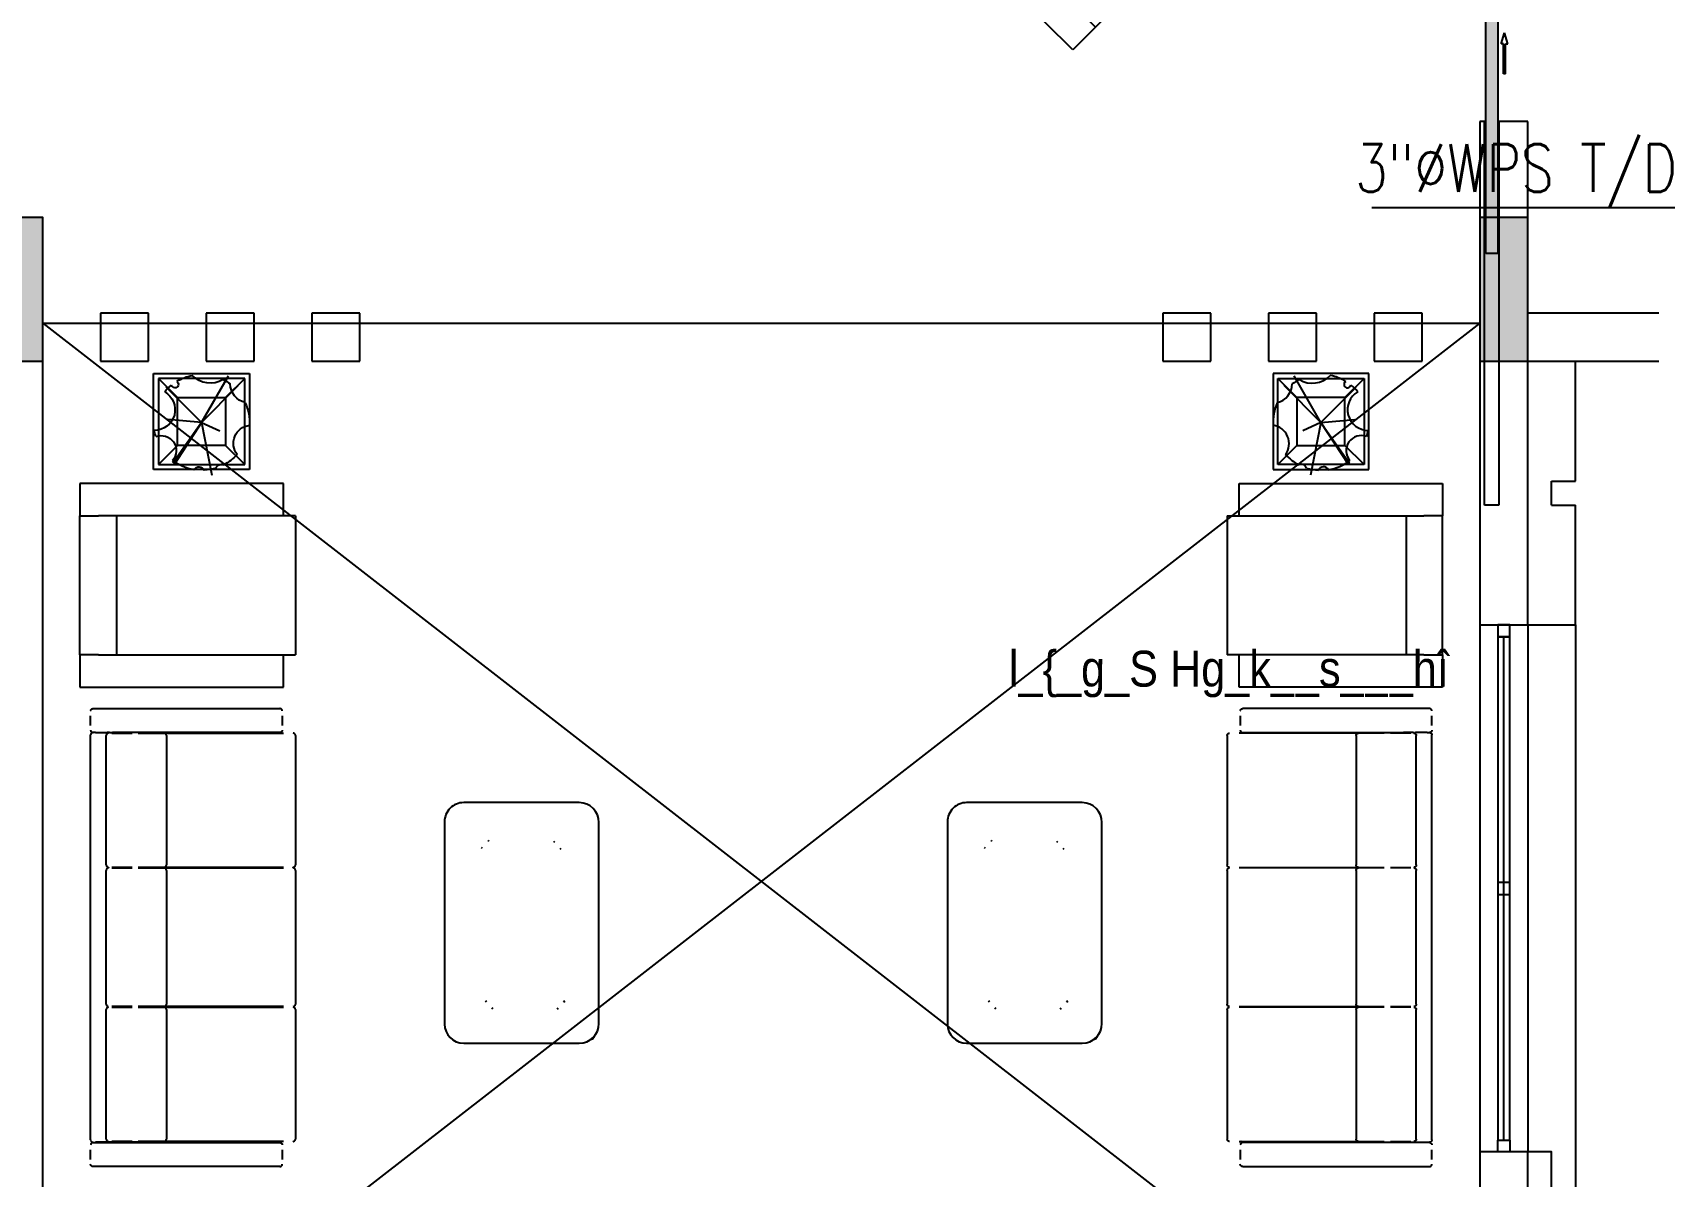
# Model space of a CAD drawing. Header units: metres. Extents: x -658 to -58, y -713 to -118.
# Drawn here: x -327.29 to -320.54, y -143.55 to -138.78 of the extents above; entities that cross this region are included whole.
import ezdxf
from ezdxf import colors
from ezdxf.entities.mleader import LeaderData, LeaderLine
from ezdxf.math import Vec2, Vec3

# ---------------------------------------------------------------- set-up
doc = ezdxf.new("R2010")
doc.units = ezdxf.units.M
doc.header["$LTSCALE"] = 100
doc.layers.add('plan', color=8, linetype='Continuous')
doc.layers.add('WATER TEXT', color=3, linetype='Continuous')
doc.styles.add('02-GROUND-FOR WORK$0$MZ', font='romans.shx', dxfattribs={"width": 0.8})
doc.styles.add('style12', font='xarab.shx')

# ---------------------------------------------------------------- blocks, each defined once
blk = doc.blocks.new('armchair_5128 - 2 sedak-4940720-الدور الارضي')
for p, q in [((-0.9, -0.44), (-0.9, 0.41)), ((-0.9, 0.41), (-0.765, 0.41)), ((-0.185, 0.46), (-0.765, 0.46)), ((-0.765, 0.4276), (-0.765, 0.46)), ((-0.765, 0.41), (-0.765, 0.4276)), ((-0.765, -0.3109), (-0.765, 0.41)), ((-0.185, 0.46), (-0.185, 0.4276)), ((-0.185, 0.4276), (-0.185, 0.41)), ((-0.185, 0.41), (-0.05, 0.41)), ((-0.185, 0.41), (-0.185, -0.3109)), ((-0.05, 0.41), (-0.05, -0.44)), ((-0.185, -0.2873), (-0.765, -0.2873)), ((-0.765, -0.312), (-0.765, -0.3109)), ((-0.765, -0.3619), (-0.765, -0.312)), ((-0.185, -0.3109), (-0.185, -0.312)), ((-0.185, -0.312), (-0.185, -0.3619)), ((-0.765, -0.3619), (-0.765, -0.44)), ((-0.185, -0.44), (-0.185, -0.3619)), ((-0.765, -0.44), (-0.9, -0.44)), ((-0.765, -0.44), (-0.185, -0.44)), ((-0.05, -0.44), (-0.185, -0.44))]:
    blk.add_line(p, q)
blk = doc.blocks.new('ANTIGUA_by_Vaghi_11534 - Vaghi A3S-Triple Seat-V1-الدور الارضي')
for p, q in [((-0.955, 0.79), (-0.955, 0.01)), ((-0.885, 0.8), (-0.925, 0.8)), ((-0.855, 0.78), (-0.855, 0.79)), ((-0.855, 0.78), (-0.855, 0.7313)), ((0.845, 0.8), (-0.845, 0.8)), ((0.855, 0.7313), (0.855, 0.78)), ((0.8562, 0.79), (0.8562, 0.01)), ((0.9262, 0.8), (0.8862, 0.8)), ((0.9562, 0.01), (0.9562, 0.79)), ((-0.855, 0.7289), (-0.855, 0.7313)), ((-0.855, 0.7219), (-0.855, 0.7266)), ((-0.855, 0.7219), (-0.855, 0.6818)), ((-0.855, 0.01), (-0.855, 0.7089)), ((-0.8525, 0.7116), (-0.8525, 0.627)), ((-0.3025, 0.7348), (-0.8425, 0.7348)), ((-0.2925, 0.627), (-0.2925, 0.7116)), ((-0.29, 0.7116), (-0.29, 0.627)), ((0.2786, 0.7348), (-0.28, 0.7348)), ((0.2886, 0.627), (0.2886, 0.7116)), ((0.2912, 0.7116), (0.2912, 0.627)), ((0.8412, 0.7348), (0.3012, 0.7348)), ((0.8512, 0.627), (0.8512, 0.7116)), ((0.855, 0.5896), (0.855, 0.7219)), ((-0.8525, 0.6013), (-0.8525, 0.4949)), ((-0.2925, 0.4949), (-0.2925, 0.6013)), ((-0.2925, 0.5826), (-0.2899, 0.5826)), ((-0.29, 0.6013), (-0.29, 0.4949)), ((0.2886, 0.4949), (0.2886, 0.6013)), ((0.2886, 0.5826), (0.2912, 0.5826)), ((0.2912, 0.6013), (0.2912, 0.4949)), ((0.8512, 0.4949), (0.8512, 0.6013)), ((0.855, 0.02), (0.855, 0.5896)), ((-0.8525, 0.4949), (-0.8525, -0.005)), ((-0.8425, 0.4837), (-0.3025, 0.4837)), ((-0.2925, -0.005), (-0.2925, 0.4949)), ((-0.29, 0.4949), (-0.29, -0.005)), ((-0.28, 0.4837), (0.2786, 0.4837)), ((0.2886, -0.005), (0.2886, 0.4949)), ((0.2912, 0.4949), (0.2912, -0.005)), ((0.3012, 0.4837), (0.8412, 0.4837)), ((0.8512, -0.005), (0.8512, 0.4949)), ((-0.925, 0), (-0.885, 0)), ((-0.2925, 0), (-0.29, 0)), ((0.2886, 0), (0.2912, 0)), ((0.8862, 0), (0.9262, 0)), ((-0.8425, -0.055), (-0.3025, -0.055)), ((-0.28, -0.055), (0.2786, -0.055)), ((0.3012, -0.055), (0.8412, -0.055))]:
    blk.add_line(p, q)
at = {"flags": 128}
for points in [[(-0.855, 0.79), (-0.855, 0.7904), (-0.855, 0.7908), (-0.8549, 0.7912), (-0.8549, 0.7916), (-0.8548, 0.792), (-0.8547, 0.7924), (-0.8546, 0.7928), (-0.8545, 0.7931), (-0.8544, 0.7935), (-0.8542, 0.7939), (-0.854, 0.7943), (-0.8539, 0.7946), (-0.8537, 0.795), (-0.8535, 0.7953), (-0.8533, 0.7956), (-0.853, 0.796), (-0.8528, 0.7963), (-0.8525, 0.7966), (-0.8522, 0.7969), (-0.852, 0.7972), (-0.8517, 0.7974), (-0.8514, 0.7977), (-0.8511, 0.798), (-0.8507, 0.7982), (-0.8504, 0.7984), (-0.8501, 0.7986), (-0.8497, 0.7988), (-0.8494, 0.799), (-0.849, 0.7992), (-0.8486, 0.7993), (-0.8482, 0.7995), (-0.8479, 0.7996), (-0.8475, 0.7997), (-0.8471, 0.7998), (-0.8467, 0.7999), (-0.8463, 0.7999), (-0.8459, 0.8), (-0.8455, 0.8), (-0.8451, 0.8), (-0.845, 0.8)], [(0.845, 0.8), (0.8454, 0.8), (0.8458, 0.8), (0.8462, 0.7999), (0.8466, 0.7999), (0.847, 0.7998), (0.8474, 0.7997)], [(0.8493, 0.799), (0.8496, 0.7989), (0.85, 0.7987), (0.8503, 0.7985), (0.8506, 0.7983)], [(0.8522, 0.797), (0.8524, 0.7967), (0.8527, 0.7964), (0.853, 0.7961), (0.8532, 0.7957), (0.8534, 0.7954), (0.8536, 0.7951)], [(0.8542, 0.794), (0.8543, 0.7936), (0.8545, 0.7932), (0.8546, 0.7929), (0.8547, 0.7925), (0.8548, 0.7921), (0.8549, 0.7917), (0.8549, 0.7913), (0.855, 0.7909), (0.855, 0.7905), (0.855, 0.7901), (0.855, 0.79)], [(-0.8525, 0.7248), (-0.8525, 0.7252), (-0.8525, 0.7256), (-0.8524, 0.726), (-0.8524, 0.7264), (-0.8523, 0.7268), (-0.8522, 0.7272), (-0.8521, 0.7276), (-0.852, 0.7279), (-0.8519, 0.7283), (-0.8517, 0.7287), (-0.8515, 0.7291), (-0.8514, 0.7294), (-0.8512, 0.7298), (-0.851, 0.7301), (-0.8508, 0.7304), (-0.8505, 0.7308), (-0.8503, 0.7311), (-0.85, 0.7314), (-0.8497, 0.7317), (-0.8495, 0.732), (-0.8492, 0.7322), (-0.8489, 0.7325), (-0.8486, 0.7328), (-0.8482, 0.733), (-0.8479, 0.7332), (-0.8476, 0.7334), (-0.8472, 0.7336), (-0.8469, 0.7338), (-0.8465, 0.734), (-0.8461, 0.7341), (-0.8457, 0.7343), (-0.8454, 0.7344), (-0.845, 0.7345), (-0.8446, 0.7346), (-0.8442, 0.7346), (-0.8438, 0.7347), (-0.8434, 0.7348), (-0.843, 0.7348), (-0.8426, 0.7348), (-0.8425, 0.7348)], [(-0.3025, 0.7348), (-0.3021, 0.7348), (-0.3017, 0.7348), (-0.3013, 0.7347), (-0.3009, 0.7347), (-0.3005, 0.7346), (-0.3001, 0.7345), (-0.2997, 0.7344), (-0.2994, 0.7343), (-0.299, 0.7342), (-0.2986, 0.734), (-0.2982, 0.7338), (-0.2979, 0.7337), (-0.2975, 0.7335), (-0.2972, 0.7333), (-0.2969, 0.733), (-0.2965, 0.7328), (-0.2962, 0.7326), (-0.2959, 0.7323), (-0.2956, 0.732), (-0.2953, 0.7318), (-0.2951, 0.7315), (-0.2948, 0.7312), (-0.2945, 0.7309), (-0.2943, 0.7305), (-0.2941, 0.7302), (-0.2939, 0.7299), (-0.2937, 0.7295), (-0.2935, 0.7292), (-0.2933, 0.7288), (-0.2932, 0.7284), (-0.293, 0.728), (-0.2929, 0.7277), (-0.2928, 0.7273), (-0.2927, 0.7269), (-0.2926, 0.7265), (-0.2926, 0.7261), (-0.2925, 0.7257), (-0.2925, 0.7253), (-0.2925, 0.7249), (-0.2925, 0.7248)], [(-0.29, 0.7248), (-0.29, 0.7252), (-0.29, 0.7256), (-0.2899, 0.726), (-0.2899, 0.7264), (-0.2898, 0.7268), (-0.2897, 0.7272), (-0.2896, 0.7276), (-0.2895, 0.7279), (-0.2894, 0.7283), (-0.2892, 0.7287), (-0.289, 0.7291), (-0.2889, 0.7294), (-0.2887, 0.7298), (-0.2885, 0.7301), (-0.2883, 0.7304), (-0.288, 0.7308), (-0.2878, 0.7311), (-0.2875, 0.7314), (-0.2872, 0.7317), (-0.287, 0.732), (-0.2867, 0.7322), (-0.2864, 0.7325), (-0.2861, 0.7328), (-0.2857, 0.733), (-0.2854, 0.7332), (-0.2851, 0.7334), (-0.2847, 0.7336), (-0.2844, 0.7338), (-0.284, 0.734), (-0.2836, 0.7341), (-0.2832, 0.7343), (-0.2829, 0.7344), (-0.2825, 0.7345), (-0.2821, 0.7346), (-0.2817, 0.7346), (-0.2813, 0.7347), (-0.2809, 0.7348), (-0.2805, 0.7348), (-0.2801, 0.7348), (-0.28, 0.7348)], [(0.2786, 0.7348), (0.279, 0.7348), (0.2794, 0.7348), (0.2798, 0.7347), (0.2802, 0.7347), (0.2806, 0.7346), (0.281, 0.7345), (0.2813, 0.7344), (0.2817, 0.7343), (0.2821, 0.7342), (0.2825, 0.734), (0.2828, 0.7338), (0.2832, 0.7337), (0.2836, 0.7335), (0.2839, 0.7333), (0.2842, 0.733), (0.2846, 0.7328), (0.2849, 0.7326), (0.2852, 0.7323), (0.2855, 0.732), (0.2858, 0.7318), (0.286, 0.7315), (0.2863, 0.7312), (0.2865, 0.7309), (0.2868, 0.7305), (0.287, 0.7302), (0.2872, 0.7299), (0.2874, 0.7295), (0.2876, 0.7292), (0.2878, 0.7288), (0.2879, 0.7284), (0.288, 0.728), (0.2882, 0.7277), (0.2883, 0.7273), (0.2884, 0.7269), (0.2884, 0.7265), (0.2885, 0.7261), (0.2885, 0.7257), (0.2886, 0.7253), (0.2886, 0.7249), (0.2886, 0.7248)], [(0.2912, 0.7248), (0.2912, 0.7252), (0.2912, 0.7256), (0.2913, 0.726), (0.2913, 0.7264), (0.2914, 0.7268), (0.2915, 0.7272), (0.2916, 0.7276), (0.2917, 0.7279), (0.2918, 0.7283), (0.292, 0.7287), (0.2921, 0.7291), (0.2923, 0.7294), (0.2925, 0.7298), (0.2927, 0.7301), (0.2929, 0.7304), (0.2932, 0.7308), (0.2934, 0.7311), (0.2937, 0.7314), (0.2939, 0.7317), (0.2942, 0.732), (0.2945, 0.7322), (0.2948, 0.7325), (0.2951, 0.7328), (0.2955, 0.733), (0.2958, 0.7332), (0.2961, 0.7334), (0.2965, 0.7336), (0.2968, 0.7338), (0.2972, 0.734), (0.2976, 0.7341), (0.2979, 0.7343), (0.2983, 0.7344), (0.2987, 0.7345), (0.2991, 0.7346), (0.2995, 0.7346), (0.2999, 0.7347), (0.3003, 0.7348), (0.3007, 0.7348), (0.3011, 0.7348), (0.3012, 0.7348)], [(0.8412, 0.7348), (0.8416, 0.7348), (0.842, 0.7348), (0.8424, 0.7347), (0.8428, 0.7347), (0.8432, 0.7346), (0.8436, 0.7345), (0.8439, 0.7344), (0.8443, 0.7343), (0.8447, 0.7342), (0.8451, 0.734), (0.8454, 0.7338), (0.8458, 0.7337), (0.8462, 0.7335), (0.8465, 0.7333), (0.8468, 0.733), (0.8472, 0.7328), (0.8475, 0.7326), (0.8478, 0.7323), (0.8481, 0.732), (0.8484, 0.7318), (0.8486, 0.7315), (0.8489, 0.7312), (0.8491, 0.7309), (0.8494, 0.7305), (0.8496, 0.7302), (0.8498, 0.7299), (0.85, 0.7295), (0.8502, 0.7292), (0.8504, 0.7288), (0.8505, 0.7284), (0.8506, 0.728), (0.8508, 0.7277), (0.8509, 0.7273), (0.851, 0.7269), (0.851, 0.7265), (0.8511, 0.7261), (0.8511, 0.7257), (0.8512, 0.7253), (0.8512, 0.7249), (0.8512, 0.7248)], [(-0.8425, 0.4837), (-0.8429, 0.4837), (-0.8433, 0.4837), (-0.8437, 0.4837), (-0.8441, 0.4838), (-0.8445, 0.4839), (-0.8449, 0.484), (-0.8453, 0.4841), (-0.8456, 0.4842), (-0.846, 0.4843), (-0.8464, 0.4845), (-0.8468, 0.4846), (-0.8471, 0.4848), (-0.8475, 0.485), (-0.8478, 0.4852), (-0.8481, 0.4854), (-0.8485, 0.4857), (-0.8488, 0.4859), (-0.8491, 0.4862), (-0.8494, 0.4864), (-0.8497, 0.4867), (-0.8499, 0.487), (-0.8502, 0.4873), (-0.8505, 0.4876), (-0.8507, 0.4879), (-0.8509, 0.4883), (-0.8511, 0.4886), (-0.8513, 0.489), (-0.8515, 0.4893), (-0.8517, 0.4897), (-0.8518, 0.4901), (-0.852, 0.4904), (-0.8521, 0.4908), (-0.8522, 0.4912), (-0.8523, 0.4916), (-0.8524, 0.492), (-0.8524, 0.4924), (-0.8525, 0.4928), (-0.8525, 0.4932), (-0.8525, 0.4936), (-0.8525, 0.4937)], [(-0.2925, 0.4937), (-0.2925, 0.4933), (-0.2925, 0.4929), (-0.2926, 0.4925), (-0.2926, 0.4921), (-0.2927, 0.4917), (-0.2928, 0.4913), (-0.2929, 0.4909), (-0.293, 0.4905), (-0.2931, 0.4902), (-0.2933, 0.4898), (-0.2935, 0.4894), (-0.2936, 0.4891), (-0.2938, 0.4887), (-0.294, 0.4884), (-0.2942, 0.488), (-0.2945, 0.4877), (-0.2947, 0.4874), (-0.295, 0.4871), (-0.2953, 0.4868), (-0.2955, 0.4865), (-0.2958, 0.4862), (-0.2961, 0.486), (-0.2964, 0.4857), (-0.2968, 0.4855), (-0.2971, 0.4853), (-0.2974, 0.4851), (-0.2978, 0.4849), (-0.2981, 0.4847), (-0.2985, 0.4845), (-0.2989, 0.4844), (-0.2993, 0.4842), (-0.2996, 0.4841), (-0.3, 0.484), (-0.3004, 0.4839), (-0.3008, 0.4838), (-0.3012, 0.4838), (-0.3016, 0.4837), (-0.302, 0.4837), (-0.3024, 0.4837), (-0.3025, 0.4837)], [(-0.28, 0.4837), (-0.2804, 0.4837), (-0.2808, 0.4837), (-0.2812, 0.4837), (-0.2816, 0.4838), (-0.282, 0.4839), (-0.2824, 0.484), (-0.2828, 0.4841), (-0.2831, 0.4842), (-0.2835, 0.4843), (-0.2839, 0.4845), (-0.2843, 0.4846), (-0.2846, 0.4848), (-0.285, 0.485), (-0.2853, 0.4852), (-0.2856, 0.4854), (-0.286, 0.4857), (-0.2863, 0.4859), (-0.2866, 0.4862), (-0.2869, 0.4864), (-0.2872, 0.4867), (-0.2874, 0.487), (-0.2877, 0.4873), (-0.288, 0.4876), (-0.2882, 0.4879), (-0.2884, 0.4883), (-0.2886, 0.4886), (-0.2888, 0.489), (-0.289, 0.4893), (-0.2892, 0.4897), (-0.2893, 0.4901), (-0.2895, 0.4904), (-0.2896, 0.4908), (-0.2897, 0.4912), (-0.2898, 0.4916), (-0.2899, 0.492), (-0.2899, 0.4924), (-0.29, 0.4928), (-0.29, 0.4932), (-0.29, 0.4936), (-0.29, 0.4937)], [(0.2886, 0.4937), (0.2886, 0.4933), (0.2886, 0.4929), (0.2885, 0.4925), (0.2885, 0.4921), (0.2884, 0.4917), (0.2883, 0.4913), (0.2882, 0.4909), (0.2881, 0.4905), (0.2879, 0.4902), (0.2878, 0.4898), (0.2876, 0.4894), (0.2875, 0.4891), (0.2873, 0.4887), (0.2871, 0.4884), (0.2868, 0.488), (0.2866, 0.4877), (0.2864, 0.4874), (0.2861, 0.4871), (0.2858, 0.4868), (0.2856, 0.4865), (0.2853, 0.4862), (0.285, 0.486), (0.2846, 0.4857), (0.2843, 0.4855), (0.284, 0.4853), (0.2836, 0.4851), (0.2833, 0.4849), (0.2829, 0.4847), (0.2826, 0.4845), (0.2822, 0.4844), (0.2818, 0.4842), (0.2815, 0.4841), (0.2811, 0.484), (0.2807, 0.4839), (0.2803, 0.4838), (0.2799, 0.4838), (0.2795, 0.4837), (0.2791, 0.4837), (0.2787, 0.4837), (0.2786, 0.4837)], [(0.3012, 0.4837), (0.3008, 0.4837), (0.3004, 0.4837), (0.3, 0.4837), (0.2996, 0.4838), (0.2992, 0.4839), (0.2988, 0.484), (0.2984, 0.4841), (0.298, 0.4842), (0.2977, 0.4843), (0.2973, 0.4845), (0.2969, 0.4846), (0.2966, 0.4848), (0.2962, 0.485), (0.2959, 0.4852), (0.2955, 0.4854), (0.2952, 0.4857), (0.2949, 0.4859), (0.2946, 0.4862), (0.2943, 0.4864), (0.294, 0.4867), (0.2937, 0.487), (0.2935, 0.4873), (0.2932, 0.4876), (0.293, 0.4879), (0.2928, 0.4883), (0.2926, 0.4886), (0.2924, 0.489), (0.2922, 0.4893), (0.292, 0.4897), (0.2919, 0.4901), (0.2917, 0.4904), (0.2916, 0.4908), (0.2915, 0.4912), (0.2914, 0.4916), (0.2913, 0.492), (0.2913, 0.4924), (0.2912, 0.4928), (0.2912, 0.4932), (0.2912, 0.4936), (0.2912, 0.4937)], [(0.8512, 0.4937), (0.8512, 0.4933), (0.8512, 0.4929), (0.8511, 0.4925), (0.8511, 0.4921), (0.851, 0.4917), (0.8509, 0.4913), (0.8508, 0.4909), (0.8507, 0.4905), (0.8505, 0.4902), (0.8504, 0.4898), (0.8502, 0.4894), (0.8501, 0.4891), (0.8499, 0.4887), (0.8497, 0.4884), (0.8494, 0.488), (0.8492, 0.4877), (0.849, 0.4874), (0.8487, 0.4871), (0.8484, 0.4868), (0.8482, 0.4865), (0.8479, 0.4862), (0.8476, 0.486), (0.8472, 0.4857), (0.8469, 0.4855), (0.8466, 0.4853), (0.8462, 0.4851), (0.8459, 0.4849), (0.8455, 0.4847), (0.8452, 0.4845), (0.8448, 0.4844), (0.8444, 0.4842), (0.8441, 0.4841), (0.8437, 0.484), (0.8433, 0.4839), (0.8429, 0.4838), (0.8425, 0.4838), (0.8421, 0.4837), (0.8417, 0.4837), (0.8413, 0.4837), (0.8412, 0.4837)], [(-0.8524, 0.0033), (-0.8527, 0.0036), (-0.853, 0.0039), (-0.8532, 0.0043), (-0.8534, 0.0046), (-0.8536, 0.0049), (-0.8538, 0.0053), (-0.854, 0.0056), (-0.8542, 0.006), (-0.8543, 0.0064), (-0.8545, 0.0068), (-0.8546, 0.0071), (-0.8547, 0.0075), (-0.8548, 0.0079), (-0.8549, 0.0083), (-0.8549, 0.0087), (-0.855, 0.0091), (-0.855, 0.0095), (-0.855, 0.0099), (-0.855, 0.01)], [(0.855, 0.01), (0.855, 0.0096), (0.855, 0.0092), (0.8549, 0.0088), (0.8549, 0.0084), (0.8548, 0.008), (0.8547, 0.0076), (0.8546, 0.0072), (0.8545, 0.0069), (0.8544, 0.0065), (0.8542, 0.0061), (0.854, 0.0057), (0.8539, 0.0054), (0.8537, 0.005), (0.8535, 0.0047), (0.8533, 0.0044), (0.853, 0.004), (0.8528, 0.0037), (0.8525, 0.0034), (0.8522, 0.0031), (0.852, 0.0028), (0.8517, 0.0026), (0.8514, 0.0023), (0.8511, 0.002)], [(-0.8464, -0.0542), (-0.8468, -0.054), (-0.8471, -0.0539), (-0.8475, -0.0537), (-0.8478, -0.0535), (-0.8481, -0.0533), (-0.8485, -0.053), (-0.8488, -0.0528), (-0.8491, -0.0525), (-0.8494, -0.0522), (-0.8497, -0.052), (-0.8499, -0.0517), (-0.8502, -0.0514), (-0.8505, -0.0511), (-0.8507, -0.0507), (-0.8509, -0.0504), (-0.8511, -0.0501), (-0.8513, -0.0497), (-0.8515, -0.0494), (-0.8517, -0.049), (-0.8518, -0.0486), (-0.852, -0.0482), (-0.8521, -0.0479), (-0.8522, -0.0475), (-0.8523, -0.0471), (-0.8524, -0.0467), (-0.8524, -0.0463), (-0.8525, -0.0459), (-0.8525, -0.0455), (-0.8525, -0.0451), (-0.8525, -0.045)], [(-0.8425, -0.055), (-0.8429, -0.055), (-0.8433, -0.055), (-0.8437, -0.0549), (-0.8441, -0.0549), (-0.8445, -0.0548), (-0.8449, -0.0547)], [(-0.3, -0.0547), (-0.3004, -0.0548), (-0.3008, -0.0549), (-0.3012, -0.0549), (-0.3016, -0.055), (-0.302, -0.055), (-0.3024, -0.055), (-0.3025, -0.055)], [(-0.2925, -0.045), (-0.2925, -0.0454), (-0.2925, -0.0458), (-0.2926, -0.0462), (-0.2926, -0.0466), (-0.2927, -0.047), (-0.2928, -0.0474), (-0.2929, -0.0478), (-0.293, -0.0481), (-0.2931, -0.0485), (-0.2933, -0.0489), (-0.2935, -0.0493), (-0.2936, -0.0496), (-0.2938, -0.05), (-0.294, -0.0503), (-0.2942, -0.0506), (-0.2945, -0.051), (-0.2947, -0.0513), (-0.295, -0.0516), (-0.2953, -0.0519), (-0.2955, -0.0522), (-0.2958, -0.0524), (-0.2961, -0.0527), (-0.2964, -0.053), (-0.2968, -0.0532), (-0.2971, -0.0534), (-0.2974, -0.0536), (-0.2978, -0.0538), (-0.2981, -0.054), (-0.2985, -0.0542)], [(-0.2839, -0.0542), (-0.2843, -0.054), (-0.2846, -0.0539), (-0.285, -0.0537), (-0.2853, -0.0535), (-0.2856, -0.0533), (-0.286, -0.053), (-0.2863, -0.0528), (-0.2866, -0.0525), (-0.2869, -0.0522), (-0.2872, -0.052), (-0.2874, -0.0517), (-0.2877, -0.0514), (-0.288, -0.0511), (-0.2882, -0.0507), (-0.2884, -0.0504), (-0.2886, -0.0501), (-0.2888, -0.0497), (-0.289, -0.0494), (-0.2892, -0.049), (-0.2893, -0.0486), (-0.2895, -0.0482), (-0.2896, -0.0479), (-0.2897, -0.0475), (-0.2898, -0.0471), (-0.2899, -0.0467), (-0.2899, -0.0463), (-0.29, -0.0459), (-0.29, -0.0455), (-0.29, -0.0451), (-0.29, -0.045)], [(-0.28, -0.055), (-0.2804, -0.055), (-0.2808, -0.055), (-0.2812, -0.0549), (-0.2816, -0.0549), (-0.282, -0.0548), (-0.2824, -0.0547)], [(0.2811, -0.0547), (0.2807, -0.0548), (0.2803, -0.0549), (0.2799, -0.0549), (0.2795, -0.055), (0.2791, -0.055), (0.2787, -0.055), (0.2786, -0.055)], [(0.2886, -0.045), (0.2886, -0.0454), (0.2886, -0.0458), (0.2885, -0.0462), (0.2885, -0.0466), (0.2884, -0.047), (0.2883, -0.0474), (0.2882, -0.0478), (0.2881, -0.0481), (0.2879, -0.0485), (0.2878, -0.0489), (0.2876, -0.0493), (0.2875, -0.0496), (0.2873, -0.05), (0.2871, -0.0503), (0.2868, -0.0506), (0.2866, -0.051), (0.2864, -0.0513), (0.2861, -0.0516), (0.2858, -0.0519), (0.2856, -0.0522), (0.2853, -0.0524), (0.285, -0.0527), (0.2846, -0.053), (0.2843, -0.0532), (0.284, -0.0534), (0.2836, -0.0536), (0.2833, -0.0538), (0.2829, -0.054), (0.2826, -0.0542)], [(0.2973, -0.0542), (0.2969, -0.054), (0.2966, -0.0539), (0.2962, -0.0537), (0.2959, -0.0535), (0.2955, -0.0533), (0.2952, -0.053), (0.2949, -0.0528), (0.2946, -0.0525), (0.2943, -0.0522), (0.294, -0.052), (0.2937, -0.0517), (0.2935, -0.0514), (0.2932, -0.0511), (0.293, -0.0507), (0.2928, -0.0504), (0.2926, -0.0501), (0.2924, -0.0497), (0.2922, -0.0494), (0.292, -0.049), (0.2919, -0.0486), (0.2917, -0.0482), (0.2916, -0.0479), (0.2915, -0.0475), (0.2914, -0.0471), (0.2913, -0.0467), (0.2913, -0.0463), (0.2912, -0.0459), (0.2912, -0.0455), (0.2912, -0.0451), (0.2912, -0.045)], [(0.3012, -0.055), (0.3008, -0.055), (0.3004, -0.055), (0.3, -0.0549), (0.2996, -0.0549), (0.2992, -0.0548), (0.2988, -0.0547)], [(0.8437, -0.0547), (0.8433, -0.0548), (0.8429, -0.0549), (0.8425, -0.0549), (0.8421, -0.055), (0.8417, -0.055), (0.8413, -0.055), (0.8412, -0.055)], [(0.8512, -0.045), (0.8512, -0.0454), (0.8512, -0.0458), (0.8511, -0.0462), (0.8511, -0.0466), (0.851, -0.047), (0.8509, -0.0474), (0.8508, -0.0478), (0.8507, -0.0481), (0.8505, -0.0485), (0.8504, -0.0489), (0.8502, -0.0493), (0.8501, -0.0496), (0.8499, -0.05), (0.8497, -0.0503), (0.8494, -0.0506), (0.8492, -0.051), (0.849, -0.0513), (0.8487, -0.0516), (0.8484, -0.0519), (0.8482, -0.0522), (0.8479, -0.0524), (0.8476, -0.0527), (0.8472, -0.053), (0.8469, -0.0532), (0.8466, -0.0534), (0.8462, -0.0536), (0.8459, -0.0538), (0.8455, -0.054), (0.8452, -0.0542)]]:
    blk.add_lwpolyline(points, dxfattribs=at)
for points, knots in [([(-0.945, 0.8), (-0.9459, 0.8), (-0.9472, 0.7998), (-0.9488, 0.7993), (-0.9498, 0.7988), (-0.9506, 0.7983), (-0.9513, 0.7978), (-0.9519, 0.7972), (-0.9525, 0.7966), (-0.9531, 0.7959), (-0.9537, 0.795), (-0.9543, 0.7938), (-0.9548, 0.7922), (-0.955, 0.7909), (-0.955, 0.79)], [0, 0, 0, 0, 0.166667, 0.25, 0.333333, 0.375, 0.416667, 0.5, 0.541667, 0.583333, 0.666667, 0.75, 0.833333, 1, 1, 1, 1]), ([(-0.865, 0.8), (-0.8641, 0.8), (-0.8628, 0.7998), (-0.8612, 0.7993), (-0.8602, 0.7988), (-0.8594, 0.7983), (-0.8587, 0.7978), (-0.8581, 0.7972), (-0.8575, 0.7966), (-0.8569, 0.7959), (-0.8563, 0.795), (-0.8557, 0.7938), (-0.8552, 0.7922), (-0.855, 0.7909), (-0.855, 0.79)], [0, 0, 0, 0, 0.166667, 0.25, 0.333333, 0.375, 0.416667, 0.5, 0.541667, 0.583333, 0.666667, 0.75, 0.833333, 1, 1, 1, 1]), ([(0.8562, 0.79), (0.8562, 0.7909), (0.8564, 0.7922), (0.8569, 0.7938), (0.8575, 0.795), (0.8581, 0.7959), (0.8587, 0.7966), (0.8593, 0.7972), (0.8601, 0.798), (0.861, 0.7986), (0.8618, 0.799), (0.8626, 0.7993), (0.864, 0.7998), (0.8653, 0.8), (0.8662, 0.8)], [0, 0, 0, 0, 0.166667, 0.25, 0.333333, 0.416667, 0.458333, 0.5, 0.583333, 0.666667, 0.708333, 0.75, 0.833333, 1, 1, 1, 1]), ([(0.9562, 0.79), (0.9562, 0.7909), (0.956, 0.7922), (0.9555, 0.7938), (0.9549, 0.795), (0.9543, 0.7959), (0.9537, 0.7966), (0.9531, 0.7972), (0.9523, 0.798), (0.9514, 0.7986), (0.9506, 0.799), (0.9498, 0.7993), (0.9484, 0.7998), (0.9471, 0.8), (0.9462, 0.8)], [0, 0, 0, 0, 0.166667, 0.25, 0.333333, 0.416667, 0.458333, 0.5, 0.583333, 0.666667, 0.708333, 0.75, 0.833333, 1, 1, 1, 1]), ([(-0.8525, 0.585), (-0.8526, 0.5851), (-0.8531, 0.5855), (-0.8537, 0.5861), (-0.8543, 0.5869), (-0.8548, 0.5881), (-0.855, 0.589), (-0.855, 0.5896)], [0.5396343, 0.5396343, 0.5396343, 0.5396343, 0.5833333, 0.6666667, 0.75, 0.8333333, 1, 1, 1, 1]), ([(0.8521, 0.5847), (0.8524, 0.5849), (0.853, 0.5853), (0.8537, 0.5861), (0.8543, 0.5869), (0.8548, 0.5881), (0.855, 0.589), (0.855, 0.5896)], [0.5, 0.5, 0.5, 0.5, 0.5833333, 0.6666667, 0.75, 0.8333333, 1, 1, 1, 1]), ([(-0.945, 0), (-0.9459, 0), (-0.9472, 0.0002), (-0.9488, 0.0007), (-0.9498, 0.0012), (-0.9506, 0.0017), (-0.9513, 0.0022), (-0.9519, 0.0028), (-0.9525, 0.0034), (-0.9531, 0.0041), (-0.9537, 0.005), (-0.9543, 0.0062), (-0.9548, 0.0078), (-0.955, 0.0091), (-0.955, 0.01)], [0, 0, 0, 0, 0.166667, 0.25, 0.333333, 0.375, 0.416667, 0.5, 0.541667, 0.583333, 0.666667, 0.75, 0.833333, 1, 1, 1, 1]), ([(-0.865, 0), (-0.8641, 0), (-0.8628, 0.0002), (-0.8612, 0.0007), (-0.8602, 0.0012), (-0.8594, 0.0017), (-0.8587, 0.0022), (-0.8581, 0.0028), (-0.8575, 0.0034), (-0.8569, 0.0041), (-0.8563, 0.005), (-0.8557, 0.0062), (-0.8552, 0.0078), (-0.855, 0.0091), (-0.855, 0.01)], [0, 0, 0, 0, 0.166667, 0.25, 0.333333, 0.375, 0.416667, 0.5, 0.541667, 0.583333, 0.666667, 0.75, 0.833333, 1, 1, 1, 1]), ([(0.8562, 0.01), (0.8562, 0.0091), (0.8564, 0.0078), (0.8569, 0.0062), (0.8575, 0.005), (0.8581, 0.0041), (0.8587, 0.0034), (0.8593, 0.0028), (0.8601, 0.002), (0.861, 0.0014), (0.8618, 0.001), (0.8626, 0.0007), (0.864, 0.0002), (0.8653, 0), (0.8662, 0)], [0, 0, 0, 0, 0.166667, 0.25, 0.333333, 0.416667, 0.458333, 0.5, 0.583333, 0.666667, 0.708333, 0.75, 0.833333, 1, 1, 1, 1]), ([(0.9562, 0.01), (0.9562, 0.0091), (0.956, 0.0078), (0.9554, 0.0062), (0.9549, 0.005), (0.9543, 0.0041), (0.9537, 0.0034), (0.9531, 0.0028), (0.9523, 0.002), (0.9514, 0.0014), (0.9506, 0.001), (0.9498, 0.0007), (0.9484, 0.0002), (0.9471, 0), (0.9462, 0)], [0, 0, 0, 0, 0.166667, 0.25, 0.333333, 0.416667, 0.458333, 0.5, 0.583333, 0.666667, 0.708333, 0.75, 0.833333, 1, 1, 1, 1])]:
    blk.add_open_spline(points, degree=3, knots=knots)
blk = doc.blocks.new('armchair_5128 - 2 sedak-413188-الدور الارضي')
for p, q in [((-0.9, -0.41), (-0.9, 0.44)), ((-0.9, 0.44), (-0.765, 0.44)), ((-0.185, 0.44), (-0.765, 0.44)), ((-0.765, 0.44), (-0.765, 0.3619)), ((-0.185, 0.3619), (-0.185, 0.44)), ((-0.185, 0.44), (-0.05, 0.44)), ((-0.05, 0.44), (-0.05, -0.41)), ((-0.765, 0.312), (-0.765, 0.3619)), ((-0.185, 0.3619), (-0.185, 0.312)), ((-0.765, 0.3109), (-0.765, 0.312)), ((-0.765, -0.41), (-0.765, 0.3109)), ((-0.765, 0.2873), (-0.185, 0.2873)), ((-0.185, 0.312), (-0.185, 0.3109)), ((-0.185, 0.3109), (-0.185, -0.41)), ((-0.765, -0.41), (-0.9, -0.41)), ((-0.765, -0.4276), (-0.765, -0.41)), ((-0.765, -0.46), (-0.765, -0.4276)), ((-0.765, -0.46), (-0.185, -0.46)), ((-0.05, -0.41), (-0.185, -0.41)), ((-0.185, -0.41), (-0.185, -0.4276)), ((-0.185, -0.4276), (-0.185, -0.46))]:
    blk.add_line(p, q)
blk = doc.blocks.new('Coffee_Table_One_Rectangular_Another_Country_18607 - Coffee_Table_One_Rectangular_Another_Country_18607-1198710-الدور الارضي')
for p, q in [((0, 0.3225), (-0.3241, 0.3225)), ((0.52, 0.3225), (0, 0.3225)), ((-0.4041, 0.2425), (-0.4041, -0.24)), ((0.6, -0.24), (0.6, 0.2425)), ((-0.2266, 0.1471), (-0.2325, 0.153)), ((0.4131, 0.169), (0.4094, 0.1653)), ((0.4377, 0.137), (0.4414, 0.1407)), ((-0.2608, 0.1247), (-0.2549, 0.1188)), ((0.4377, -0.1364), (0.434, -0.1327)), ((-0.2559, -0.1462), (-0.2618, -0.1521)), ((-0.2335, -0.1803), (-0.2276, -0.1744)), ((0.4057, -0.161), (0.4094, -0.1647)), ((-0.3216, -0.3225), (0, -0.3225)), ((0, -0.3225), (0.5175, -0.3225))]:
    blk.add_line(p, q)
for centre, radius, start, end in [((-0.3241, 0.2425), 0.08, 90, 180), ((0.52, 0.2425), 0.08, 360, 90), ((-0.3216, -0.24), 0.0825, 180, 270), ((0.5175, -0.24), 0.0825, 270, 360)]:
    blk.add_arc(centre, radius, start, end)
for start_param, end_param in [(0.881427, 1.570796), (1.570796, 2.263728)]:
    blk.add_ellipse((-0.369, -0.2876), major_axis=(-0.0141, 0.0141), ratio=0.894427, start_param=start_param, end_param=end_param)
blk = doc.blocks.new('Sliding_Door_Pocket_door_-_Wood_8628 _1_ - 1_60mx2_60m-5291537-الدور الارضي')
blk.add_hatch(color=256).paths.add_polyline_path([(-1.37, 0.0107), (0.28, 0.0107), (0.28, 0.0607), (-1.37, 0.0607), (-1.37, 0.0563)], flags=0)
for p, q in [((0.245, 0.1251), (0.245, 0.0647)), ((0.255, 0.0647), (0.255, 0.1252)), ((-1.37, 0.0607), (0.28, 0.0607)), ((-1.37, 0.0107), (-1.37, 0.0607)), ((0.28, 0.0107), (-1.37, 0.0107)), ((0.23, 0.0647), (0.23, 0.0607)), ((0.23, 0.0647), (0.23, 0.0607)), ((0.23, 0.0647), (0.27, 0.0647)), ((0.2307, 0.0647), (0.23, 0.0647)), ((0.23, 0.0647), (0.2307, 0.0647)), ((0.2307, 0.0647), (0.23, 0.0647)), ((0.23, 0.0107), (0.23, 0.0067)), ((0.23, 0.0107), (0.23, 0.0067)), ((0.23, 0.0067), (0.2307, 0.0067)), ((0.27, 0.0067), (0.23, 0.0067)), ((0.23, 0.0067), (0.2307, 0.0067)), ((0.2307, 0.0067), (0.23, 0.0067)), ((0.245, 0.0067), (0.245, -0.0536)), ((0.255, -0.0538), (0.255, 0.0067)), ((0.27, 0.0647), (0.2693, 0.0647)), ((0.2693, 0.0647), (0.27, 0.0647)), ((0.27, 0.0647), (0.2693, 0.0647)), ((0.2693, 0.0067), (0.27, 0.0067)), ((0.2693, 0.0067), (0.27, 0.0067)), ((0.27, 0.0067), (0.2693, 0.0067)), ((0.27, 0.0607), (0.27, 0.0647)), ((0.27, 0.0607), (0.27, 0.0647)), ((0.27, 0.0067), (0.27, 0.0107)), ((0.27, 0.0067), (0.27, 0.0107)), ((0.28, 0.0607), (0.28, 0.0107)), ((-0.62, -0.0135), (-0.495, -0.0135)), ((-0.62, -0.021), (-0.62, -0.0135)), ((-0.62, -0.021), (-0.495, -0.021)), ((-0.495, -0.0035), (-0.45, -0.0173)), ((-0.495, -0.0135), (-0.495, -0.0035)), ((-0.495, -0.031), (-0.45, -0.0173)), ((-0.495, -0.021), (-0.495, -0.031))]:
    blk.add_line(p, q)
for centre, start, end in [((0.25, 0.1357), 0, 180), ((0.25, 0.1357), 180, 0), ((0.25, -0.0643), 0, 180), ((0.25, -0.0643), 180, 0)]:
    blk.add_arc(centre, 0.012, start, end)
blk = doc.blocks.new('*U108')
blk.add_line((2.15, 0), (0.05, 0))
for points in [[(0.05, 0.025), (0, 0.025), (0, -0.025), (0.05, -0.025)], [(2.15, -0.025), (2.15, 0.025), (0.05, 0.025), (0.05, -0.025)], [(2.15, 0.025), (2.2, 0.025), (2.2, -0.025), (2.15, -0.025)]]:
    blk.add_lwpolyline(points, close=True)
blk = doc.blocks.new('Planter_with_shrub_17951 - 400x400x1000h _ White-1060546-الدور الارضي')
for p, q in [((-0.2, 0.2), (-0.2, -0.2)), ((0, 0.2), (-0.2, 0.2)), ((-0.18, 0.18), (0, 0.18)), ((-0.18, -0.18), (-0.18, 0.18)), ((-0.18, 0.18), (-0.1, 0.1)), ((-0.0001, -0.0036), (-0.1533, 0.1496)), ((-0.0001, -0.0036), (-0.1123, 0.1907)), ((-0.0001, -0.0036), (0.1472, 0.1437)), ((0.2, 0.2), (0, 0.2)), ((0, 0.18), (0.18, 0.18)), ((0.18, 0.18), (0.1, 0.1)), ((0.18, 0.18), (0.18, -0.18)), ((0.2, -0.2), (0.2, 0.2)), ((0, 0.1), (-0.1, 0.1)), ((-0.1, 0.1), (-0.1, -0.1)), ((0.1, 0.1), (0, 0.1)), ((0.1, -0.1), (0.1, 0.1)), ((-0.0001, -0.0036), (0.141, 0.0087)), ((-0.0001, -0.0036), (-0.0757, -0.0388)), ((-0.0001, -0.0036), (-0.0431, -0.2245)), ((-0.0001, -0.0036), (0.1134, -0.1784)), ((-0.0001, -0.0036), (0.1194, -0.1743)), ((-0.18, -0.18), (-0.1, -0.1)), ((-0.1, -0.1), (0.1, -0.1)), ((0.18, -0.18), (0.1, -0.1)), ((-0.2, -0.2), (0.2, -0.2)), ((0.18, -0.18), (-0.18, -0.18))]:
    blk.add_line(p, q)
for centre, radius, start, end in [((-0.2037, 0.1601), 0.0842, 284.57613, 357.80784), ((-0.0001, -0.0036), 0.2, 116.66959, 126.64874), ((-0.0361, 0.2628), 0.1029, 238.46574, 316.91228), ((-0.0001, -0.0036), 0.2, 58.80801, 78.70842), ((0.111, 0.1551), 0.0145, 121.29669, 348.70331), ((-0.0001, -0.0036), 0.2, 39.64798, 51.19199), ((-0.0001, -0.0036), 0.2, 155.73523, 183.40242), ((0.197, 0.0492), 0.0863, 119.9838, 270.0162), ((-0.2102, -0.0919), 0.0771, 323.3668, 82.22601), ((0.1683, -0.1215), 0.0628, 68.9276, 221.0724), ((-0.0001, -0.0036), 0.2, 342.74241, 350.35202), ((-0.0001, -0.0036), 0.2, 222.19039, 242.62092), ((-0.0819, -0.2008), 0.0221, 17.36476, 117.58763), ((-0.0001, -0.0036), 0.2, 252.33148, 266.99421), ((0.0108, -0.212), 0.0231, 28.15183, 157.84817), ((-0.0001, -0.0036), 0.2, 279.00579, 307.25759)]:
    blk.add_arc(centre, radius, start, end)
blk = doc.blocks.new('GREGRERGREGRE')
h = blk.add_hatch(color=256)
h.dxf.hatch_style = 1
h.paths.add_polyline_path([(-218.4055, -140.1512), (-218.2055, -140.1512), (-218.2055, -139.5512), (-218.4055, -139.5512)])
h = blk.add_hatch(color=256)
h.dxf.hatch_style = 1
h.paths.add_polyline_path([(-212.2055, -140.1512), (-212.0055, -140.1512), (-212.0055, -139.5512), (-212.2055, -139.5512)])
for points in [[(-218.4055, -140.1512), (-218.2055, -140.1512), (-218.2055, -139.5512), (-218.4055, -139.5512)], [(-212.2055, -140.1512), (-212.0055, -140.1512), (-212.0055, -139.5512), (-212.2055, -139.5512)]]:
    blk.add_lwpolyline(points, close=True)
blk = doc.blocks.new('A$Cc2be8e3e')
at = {"layer": 'plan'}
for p, q in [((-24.0035, 9.3095), (-24.0035, 7.2095)), ((-23.9835, 9.3095), (-24.0035, 9.3095)), ((-23.9835, 7.7095), (-23.9835, 9.3095)), ((-23.8035, 9.3095), (-23.9235, 9.3095)), ((-23.9235, 9.3095), (-23.9235, 7.7095)), ((-23.8035, 8.5095), (-23.8035, 9.3095)), ((-30.0035, 8.9095), (-30.2035, 8.9095)), ((-30.0035, 3.8095), (-30.0035, 8.9095)), ((-29.5624, 8.5095), (-29.7624, 8.5095)), ((-29.7624, 8.5095), (-29.7624, 8.3095)), ((-29.5624, 8.3095), (-29.5624, 8.5095)), ((-29.1213, 8.5095), (-29.3213, 8.5095)), ((-29.3213, 8.5095), (-29.3213, 8.3095)), ((-29.1213, 8.3095), (-29.1213, 8.5095)), ((-28.6802, 8.5095), (-28.8802, 8.5095)), ((-28.8802, 8.5095), (-28.8802, 8.3095)), ((-28.6802, 8.3095), (-28.6802, 8.5095)), ((-25.1269, 8.5095), (-25.3269, 8.5095)), ((-25.3269, 8.5095), (-25.3269, 8.3095)), ((-25.1269, 8.3095), (-25.1269, 8.5095)), ((-24.6857, 8.5095), (-24.8857, 8.5095)), ((-24.8857, 8.5095), (-24.8857, 8.3095)), ((-24.6857, 8.3095), (-24.6857, 8.5095)), ((-24.2446, 8.5095), (-24.4446, 8.5095)), ((-24.4446, 8.5095), (-24.4446, 8.3095)), ((-24.2446, 8.3095), (-24.2446, 8.5095)), ((-23.1035, 8.5095), (-23.8035, 8.5095)), ((-29.7624, 8.3095), (-29.5624, 8.3095)), ((-29.3213, 8.3095), (-29.1213, 8.3095)), ((-28.8802, 8.3095), (-28.6802, 8.3095)), ((-25.3269, 8.3095), (-25.1269, 8.3095)), ((-24.8857, 8.3095), (-24.6857, 8.3095)), ((-24.4446, 8.3095), (-24.2446, 8.3095)), ((-23.8035, 7.2095), (-23.8035, 8.3095)), ((-23.8035, 8.3095), (-23.6035, 8.3095)), ((-23.6035, 7.8095), (-23.6035, 8.3095)), ((-23.6035, 8.3095), (-23.1035, 8.3095)), ((-23.7035, 7.8095), (-23.6035, 7.8095)), ((-23.7035, 7.7095), (-23.7035, 7.8095)), ((-23.9235, 7.7095), (-23.9835, 7.7095)), ((-23.7035, 7.7095), (-23.6035, 7.7095)), ((-23.6035, 7.2095), (-23.6035, 7.7095)), ((-24.0035, 7.2095), (-23.6035, 7.2095)), ((-24.0035, 7.2095), (-24.0035, 5.0095)), ((-23.8035, 7.2095), (-23.8035, 5.0095)), ((-24.0035, 5.0095), (-24.0035, 3.8095)), ((-23.8035, 5.0095), (-24.0035, 5.0095)), ((-23.8035, 3.6095), (-23.8035, 5.0095))]:
    blk.add_line(p, q, dxfattribs=at)
at = {"layer": 'plan', "ltscale": 0.6}
for p, q in [((-30.0035, 8.4689), (-24.0035, 8.4689)), ((-30.0035, 8.4689), (-24.0035, 3.8095)), ((-24.0035, 8.4689), (-30.0035, 3.8095))]:
    blk.add_line(p, q, dxfattribs=at)
at = {"layer": 'plan'}
for points in [[(-23.6035, 7.2095), (-23.6035, 3.4095), (-27.4035, 3.4095)], [(-25.2035, 3.6095), (-25.2035, 3.5095), (-23.7035, 3.5095), (-23.7035, 5.0095), (-23.8035, 5.0095)]]:
    blk.add_lwpolyline(points, dxfattribs=at)
blk.add_lwpolyline([(-23.8785, 6.0845), (-23.8785, 6.1345), (-23.9285, 6.1345), (-23.9285, 6.0845)], close=True, dxfattribs=at)
for name, p in [('GREGRERGREGRE', (188.202, 148.4607)), ('Planter_with_shrub_17951 - 400x400x1000h _ White-1060546-الدور الارضي', (-24.6667, 8.058))]:
    blk.add_blockref(name, p, dxfattribs=at)
for name, p, rotation in [('armchair_5128 - 2 sedak-4940720-الدور الارضي', (-25.3787, 10.5562), 45.04430819787159), ('Sliding_Door_Pocket_door_-_Wood_8628 _1_ - 1_60mx2_60m-5291537-الدور الارضي', (-23.9178, 10.1295), 90), ('armchair_5128 - 2 sedak-413188-الدور الارضي', (-24.5985, 6.8993), 269.9999999999999), ('*U108', (-23.9035, 7.2095), 269.9999999999999), ('ANTIGUA_by_Vaghi_11534 - Vaghi A3S-Triple Seat-V1-الدور الارضي', (-25.0035, 5.9049), 269.9999999999999), ('Coffee_Table_One_Rectangular_Another_Country_18607 - Coffee_Table_One_Rectangular_Another_Country_18607-1198710-الدور الارضي', (-28.0035, 5.8675), 90), ('Coffee_Table_One_Rectangular_Another_Country_18607 - Coffee_Table_One_Rectangular_Another_Country_18607-1198710-الدور الارضي', (-25.9035, 5.8675), 90)]:
    blk.add_blockref(name, p, dxfattribs=dict(at, rotation=rotation))
at = {"layer": 'plan', "xscale": -1}
blk.add_blockref('Planter_with_shrub_17951 - 400x400x1000h _ White-1060546-الدور الارضي', (-29.3404, 8.058), dxfattribs=at)
at = {"layer": 'plan', "xscale": -1, "rotation": 90}
for name, p in [('armchair_5128 - 2 sedak-413188-الدور الارضي', (-29.4085, 6.8993)), ('ANTIGUA_by_Vaghi_11534 - Vaghi A3S-Triple Seat-V1-الدور الارضي', (-29.0035, 5.9049))]:
    blk.add_blockref(name, p, dxfattribs=at)
at = {"layer": 'plan', "style": 'style12', "width": 0.9}
blk.add_text('l_{_g_S Hg_k__s___hî', height=0.15, dxfattribs=at).set_placement((-25.9696, 6.9515))

msp = doc.modelspace()

# ---------------------------------------------------------------- block references
at = {"layer": 'plan'}
msp.add_blockref('A$Cc2be8e3e', (-297.2456, -148.4607), dxfattribs=at)

# ---------------------------------------------------------------- leaders
at = {"layer": 'WATER TEXT', "color": 3}
ml = msp.add_multileader_mtext('Standard', dxfattribs=at)
ml.set_content('3"%%CWPS T/D', color=3, style='02-GROUND-FOR WORK$0$MZ')
ml.set_leader_properties(color=1)
ml.build(insert=Vec2(0, 0))
ml.multileader.update_dxf_attribs({"text_left_attachment_type": 6, "text_right_attachment_type": 6, "dogleg_length": 100, "arrow_head_size": 0.1})
ctx = ml.context
ctx.base_point, ctx.char_height, ctx.arrow_head_size, ctx.landing_gap_size, ctx.plane_origin = Vec3(-321.8887, -139.5115), 0.2, 0.1, 0.00009, Vec3(-320.2614, -140.272)
ctx.left_attachment, ctx.right_attachment, ctx.text_align_type = 6, 6, 2
notes = []
notes.append((ctx, [(1, (1, 1, 0), (-320.399, -139.5115), (-1, 0), 0.0267, [(0, [(-320.399, -140.0159)], 0, [])])]))
ctx.mtext.insert, ctx.mtext.alignment, ctx.mtext.flow_direction = Vec3(-320.4258, -139.2449), 3, 5
for ctx, leaders in notes:
    for number, flags, end, landing, length, lines in leaders:
        leader = LeaderData()
        leader.index, (leader.has_last_leader_line, leader.has_dogleg_vector, leader.attachment_direction) = number, flags
        leader.last_leader_point, leader.dogleg_vector, leader.dogleg_length = Vec3(end), Vec3(landing), length
        for number, points, colour, breaks in lines:
            line = LeaderLine()
            line.index, line.vertices, line.color, line.breaks = number, Vec3.list(points), colors.encode_raw_color(colour), breaks
            leader.lines.append(line)
        ctx.leaders.append(leader)

doc.saveas('drawing.dxf')
